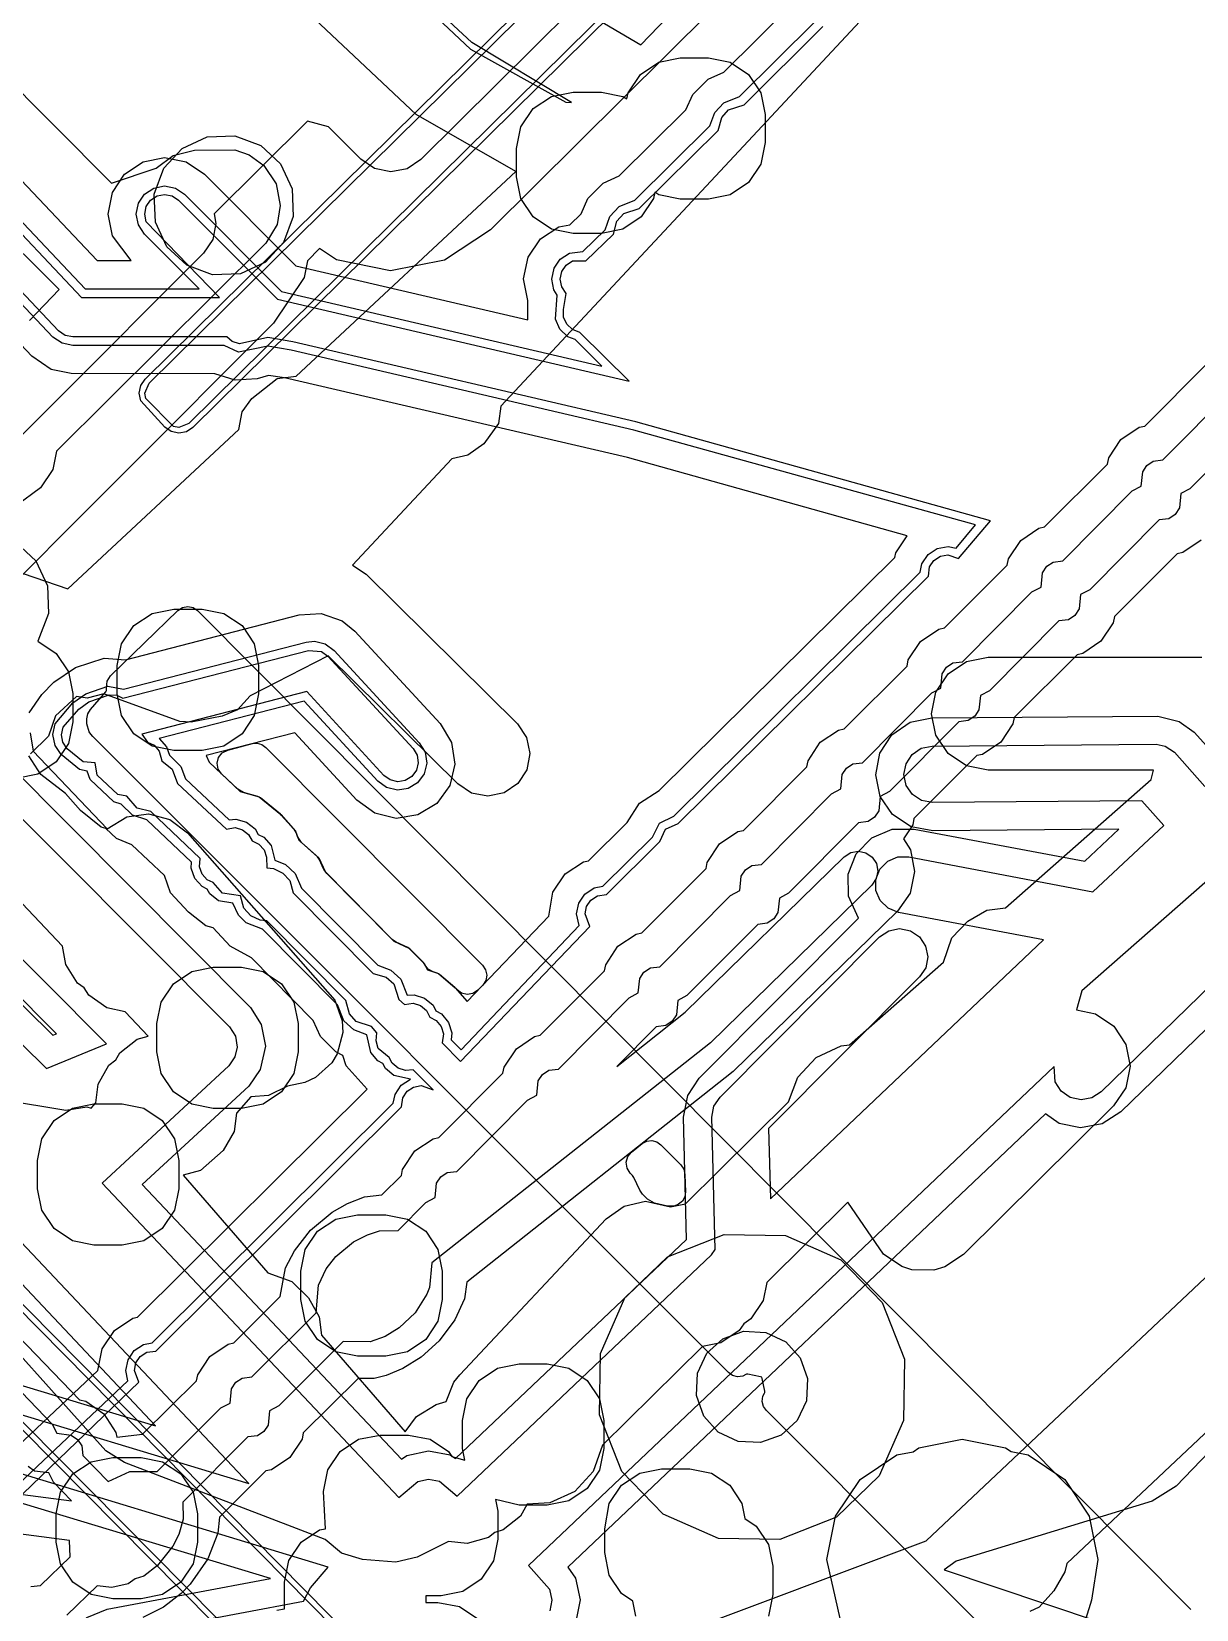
# Model space of a CAD drawing. Header units: metres. Extents: x -2677 to -840, y 169 to 1487.
# Drawn here: x -1861.6 to -1820.4, y 1072.9 to 1128.7 of the extents above; entities that cross this region are included whole.
import ezdxf

# ---------------------------------------------------------------- set-up
doc = ezdxf.new("R2010")
doc.units = ezdxf.units.M
for name, color, linetype in [('AI_GREENING_ALLOWED_ZONE', 4, 'Continuous'), ('AI_GREENING_EXCLUSIONS', 1, 'Continuous'), ('AI_GREENING_LAWN', 82, 'Continuous')]:
    doc.layers.add(name, color=color, linetype=linetype)

msp = doc.modelspace()

# ---------------------------------------------------------------- linework, layer by layer
at = {"layer": 'AI_GREENING_ALLOWED_ZONE'}
for points in [[(-1854.904, 1102.45), (-1855.024, 1102.624), (-1855.061, 1102.833), (-1855.008, 1103.038), (-1854.875, 1103.203), (-1854.686, 1103.298), (-1853.811, 1103.523), (-1853.639, 1103.537), (-1853.473, 1103.491), (-1853.332, 1103.392), (-1845.661, 1095.679), (-1845.554, 1095.519), (-1845.516, 1095.331), (-1845.551, 1095.142), (-1845.655, 1094.98), (-1845.832, 1094.796), (-1846.002, 1094.68), (-1846.204, 1094.642), (-1846.404, 1094.689), (-1846.568, 1094.812), (-1846.621, 1094.872), (-1846.646, 1094.897), (-1847.19, 1095.359), (-1847.274, 1095.406), (-1847.413, 1095.45), (-1847.584, 1095.546), (-1847.706, 1095.701), (-1847.712, 1095.713), (-1847.758, 1095.776), (-1848.238, 1096.257), (-1848.311, 1096.307), (-1848.72, 1096.494), (-1848.868, 1096.597), (-1851.178, 1098.933), (-1851.277, 1099.075), (-1851.443, 1099.436), (-1851.503, 1099.517), (-1852.074, 1100.027), (-1852.212, 1100.233), (-1852.265, 1100.384), (-1852.315, 1100.468), (-1852.791, 1100.997), (-1852.819, 1101.023), (-1853.529, 1101.604), (-1853.619, 1101.65), (-1854.123, 1101.792), (-1854.331, 1101.91), (-1854.904, 1102.45)], [(-1840.304, 1088.173), (-1840.355, 1088.246), (-1840.436, 1088.327), (-1840.55, 1088.503), (-1840.582, 1088.71), (-1840.526, 1088.912), (-1840.393, 1089.073), (-1840.014, 1089.373), (-1839.854, 1089.457), (-1839.674, 1089.479), (-1839.498, 1089.436), (-1839.349, 1089.333), (-1838.643, 1088.623), (-1838.538, 1088.467), (-1838.498, 1088.283), (-1838.482, 1087.664), (-1838.508, 1087.492), (-1838.591, 1087.339), (-1838.722, 1087.224), (-1838.884, 1087.161), (-1838.906, 1087.156), (-1839.113, 1087.159), (-1839.579, 1087.263), (-1839.827, 1087.401), (-1840.001, 1087.578), (-1840.099, 1087.722), (-1840.304, 1088.173)]]:
    msp.add_lwpolyline(points, close=True, dxfattribs=at)
at = {"layer": 'AI_GREENING_EXCLUSIONS'}
for points in [[(-1775.924, 1193.786), (-1809.64, 1160.364), (-1855.92, 1114.712), (-1856.148, 1114.562), (-1856.416, 1114.51), (-1856.684, 1114.565), (-1856.91, 1114.718), (-1857.762, 1115.658), (-1857.814, 1115.926), (-1857.759, 1116.194), (-1857.605, 1116.42), (-1811.328, 1162.07), (-1777.067, 1196.03)], [(-1776.001, 1193.991), (-1809.781, 1160.506), (-1856.06, 1114.854), (-1856.415, 1114.71), (-1856.606, 1114.749), (-1857.577, 1115.734), (-1857.614, 1115.925), (-1857.465, 1116.278), (-1811.187, 1161.928), (-1776.926, 1195.888)], [(-1877.361, 1057.528), (-1829.964, 1075.315), (-1814.938, 1089.47), (-1814.379, 1090.111), (-1814.136, 1090.226), (-1813.064, 1091.236), (-1812.017, 1092.312), (-1811.908, 1092.531), (-1811.292, 1093.057), (-1797.693, 1107.037), (-1789.216, 1134.775), (-1789.302, 1135.074), (-1789.312, 1135.851), (-1789.154, 1136.615), (-1788.948, 1136.916), (-1788.531, 1138.401), (-1788.224, 1138.958), (-1787.193, 1140.102), (-1787.048, 1140.435), (-1786.488, 1140.977), (-1785.822, 1141.386), (-1785.269, 1141.539), (-1770.808, 1157.005)], [(-1877.361, 1057.528), (-1829.964, 1075.315), (-1814.938, 1089.47), (-1814.379, 1090.111), (-1814.136, 1090.226), (-1813.064, 1091.236), (-1812.017, 1092.312), (-1811.908, 1092.531), (-1811.292, 1093.057), (-1797.693, 1107.037), (-1789.216, 1134.775), (-1789.302, 1135.074), (-1789.312, 1135.851), (-1789.154, 1136.615), (-1788.948, 1136.916), (-1788.531, 1138.401), (-1788.224, 1138.958), (-1787.193, 1140.102), (-1787.048, 1140.435), (-1786.488, 1140.977), (-1785.822, 1141.386), (-1785.269, 1141.539), (-1770.808, 1157.005)], [(-1826.031, 1135.807), (-1845.018, 1115.468), (-1845.104, 1114.857), (-1845.623, 1114.132), (-1846.186, 1113.736), (-1846.757, 1113.602), (-1850.267, 1109.836), (-1849.786, 1109.519), (-1844.431, 1104.23), (-1844.103, 1103.745), (-1843.985, 1103.172), (-1844.095, 1102.597), (-1844.417, 1102.109), (-1844.902, 1101.781), (-1845.475, 1101.663), (-1846.05, 1101.773), (-1846.539, 1102.096), (-1851.125, 1106.625), (-1853.894, 1105.218), (-1854.34, 1104.724), (-1854.88, 1104.499), (-1855.976, 1104.289), (-1856.381, 1104.313), (-1859.067, 1105.288), (-1859.664, 1105.132), (-1860.039, 1105.191), (-1860.775, 1104.507), (-1861.034, 1103.794), (-1861.663, 1103.165)], [(-1838.49, 1133.481), (-1847.85, 1124.192), (-1848.338, 1123.869), (-1848.913, 1123.757), (-1849.486, 1123.873), (-1849.972, 1124.2), (-1851.118, 1125.355), (-1851.863, 1125.545), (-1855.166, 1122.267), (-1855.101, 1121.935), (-1855.216, 1121.363), (-1855.54, 1120.878), (-1871.517, 1104.887)], [(-1851.154, 1132.865), (-1846.093, 1128.101), (-1842.717, 1126.22), (-1842.511, 1126.214), (-1846.043, 1128.339), (-1851.556, 1133.452)], [(-1836.025, 1130.996), (-1845.385, 1121.708), (-1847.012, 1120.63), (-1848.926, 1120.257), (-1850.838, 1120.645), (-1851.43, 1121.044), (-1851.865, 1120.612), (-1851.983, 1120.021), (-1853.064, 1118.404), (-1869.041, 1102.413)], [(-1861.92, 1109.544), (-1860.349, 1109.003), (-1854.294, 1114.642), (-1854.169, 1115.265), (-1853.826, 1115.739), (-1852.931, 1116.44), (-1852.265, 1116.532), (-1844.49, 1123.774), (-1848.014, 1125.789), (-1853.21, 1130.68)], [(-1844.121, 1130.648), (-1840.059, 1128.25), (-1838.491, 1129.896)], [(-1862.202, 1123.675), (-1859.305, 1120.615), (-1858.104, 1120.615), (-1858.768, 1121.496), (-1858.92, 1122.261), (-1858.767, 1123.027), (-1858.333, 1123.675), (-1857.683, 1124.108), (-1856.918, 1124.26), (-1856.153, 1124.107), (-1855.504, 1123.672), (-1852.271, 1120.434), (-1844.066, 1118.524), (-1844.065, 1119.2), (-1844.214, 1119.973), (-1844.054, 1120.737), (-1843.615, 1121.381), (-1842.962, 1121.809), (-1842.576, 1121.882), (-1842.179, 1122.275), (-1841.932, 1122.817), (-1841.391, 1123.358), (-1840.827, 1123.614), (-1838.47, 1125.948), (-1838.222, 1126.49), (-1837.682, 1127.031), (-1837.118, 1127.287), (-1834.76, 1129.621)], [(-1862.928, 1122.988), (-1859.736, 1119.615), (-1855.693, 1119.615), (-1857.627, 1121.553), (-1857.844, 1121.878), (-1857.92, 1122.261), (-1857.843, 1122.643), (-1857.626, 1122.967), (-1857.301, 1123.184), (-1856.919, 1123.26), (-1856.536, 1123.183), (-1856.212, 1122.966), (-1852.777, 1119.524), (-1841.439, 1116.886), (-1842.384, 1117.82), (-1842.644, 1117.92), (-1842.927, 1118.189), (-1843.085, 1118.546), (-1843.017, 1119.39), (-1843.141, 1119.58), (-1843.214, 1119.963), (-1843.134, 1120.345), (-1842.914, 1120.668), (-1842.588, 1120.881), (-1842.111, 1120.935), (-1841.327, 1121.71), (-1841.156, 1122.179), (-1840.832, 1122.528), (-1840.273, 1122.753), (-1837.618, 1125.383), (-1837.447, 1125.852), (-1837.123, 1126.201), (-1836.564, 1126.426), (-1833.908, 1129.056)], [(-1863.146, 1122.782), (-1859.865, 1119.315), (-1854.97, 1119.315), (-1857.567, 1121.992), (-1857.62, 1122.26), (-1857.566, 1122.528), (-1857.414, 1122.755), (-1857.187, 1122.907), (-1856.919, 1122.96), (-1856.651, 1122.906), (-1856.424, 1122.754), (-1852.928, 1119.252), (-1840.474, 1116.354), (-1842.216, 1118.076), (-1842.484, 1118.174), (-1842.682, 1118.362), (-1842.793, 1118.612), (-1842.8, 1118.885), (-1842.702, 1119.452), (-1842.863, 1119.692), (-1842.914, 1119.961), (-1842.858, 1120.228), (-1842.704, 1120.454), (-1842.476, 1120.603), (-1842.01, 1120.613), (-1841.033, 1121.551), (-1840.907, 1122.011), (-1840.665, 1122.28), (-1840.116, 1122.459), (-1837.324, 1125.224), (-1837.198, 1125.684), (-1836.955, 1125.953), (-1836.407, 1126.132), (-1833.614, 1128.897)], [(-1862.873, 1127.437), (-1858.796, 1123.359), (-1857.216, 1123.884), (-1856.612, 1124.332), (-1855.855, 1124.522), (-1854.438, 1124.534), (-1853.927, 1124.359), (-1853.404, 1123.981), (-1852.973, 1123.331), (-1852.823, 1122.565), (-1852.939, 1121.899), (-1853.34, 1121.229), (-1860.742, 1113.869), (-1860.872, 1113.227), (-1861.307, 1112.58), (-1862.167, 1111.939)], [(-1861.695, 1118.491), (-1860.656, 1119.594), (-1865.702, 1124.609)], [(-1862.246, 1076.688), (-1857.836, 1080.925), (-1857.987, 1081.342), (-1857.933, 1081.61), (-1857.78, 1081.836), (-1857.553, 1081.987), (-1857.231, 1082.029), (-1848.527, 1090.674), (-1848.483, 1090.995), (-1848.33, 1091.221), (-1848.103, 1091.372), (-1847.834, 1091.424), (-1847.417, 1091.27), (-1848.115, 1091.98), (-1848.396, 1091.954), (-1848.656, 1092.038), (-1848.864, 1092.215), (-1848.971, 1092.423), (-1849.353, 1092.741), (-1849.434, 1093.002), (-1849.401, 1093.289), (-1849.597, 1093.517), (-1850.133, 1093.696), (-1850.375, 1093.965), (-1850.501, 1094.437), (-1853.296, 1097.252), (-1853.535, 1097.272), (-1853.867, 1097.431), (-1854.11, 1097.7), (-1854.235, 1098.137), (-1854.87, 1098.232), (-1855.199, 1098.605), (-1855.41, 1098.705), (-1855.592, 1098.908), (-1855.684, 1099.166), (-1855.662, 1099.454), (-1857.4, 1101.121), (-1857.892, 1101.246), (-1858.252, 1101.661), (-1858.577, 1101.727), (-1859.3, 1102.404), (-1859.381, 1102.844), (-1859.802, 1102.883), (-1860.371, 1103.344), (-1860.52, 1103.572), (-1860.57, 1103.841), (-1860.514, 1104.108), (-1859.958, 1104.746), (-1859.595, 1105.007), (-1858.884, 1105.256), (-1858.612, 1105.238), (-1858.393, 1105.13), (-1851.828, 1106.823), (-1851.359, 1106.781), (-1851.139, 1106.62), (-1848.125, 1103.351), (-1847.982, 1103.118), (-1847.94, 1102.848), (-1848.004, 1102.583), (-1848.165, 1102.362), (-1848.398, 1102.22), (-1848.668, 1102.177), (-1848.933, 1102.241), (-1849.154, 1102.402), (-1851.884, 1105.363), (-1857.719, 1103.858), (-1857.523, 1103.577), (-1857.289, 1103.465), (-1857.107, 1103.262), (-1857.021, 1102.912), (-1856.646, 1102.625), (-1856.467, 1102.108), (-1854.729, 1100.498), (-1854.421, 1100.551), (-1854.158, 1100.478), (-1853.944, 1100.309), (-1853.816, 1100.082), (-1853.582, 1099.97), (-1853.399, 1099.767), (-1853.308, 1099.509), (-1853.302, 1099.124), (-1853.063, 1099.105), (-1852.731, 1098.945), (-1852.489, 1098.677), (-1852.363, 1098.239), (-1849.533, 1095.389), (-1849.076, 1095.264), (-1848.807, 1095.021), (-1848.628, 1094.47), (-1848.43, 1094.297), (-1848.12, 1094.339), (-1847.86, 1094.255), (-1847.652, 1094.078), (-1847.533, 1093.846), (-1847.303, 1093.726), (-1847.128, 1093.516), (-1847.047, 1093.255), (-1847.095, 1092.939), (-1846.445, 1092.278), (-1841.866, 1097.049), (-1842.036, 1097.496), (-1841.981, 1097.763), (-1841.828, 1097.989), (-1841.6, 1098.14), (-1841.279, 1098.181), (-1839.384, 1100.056), (-1839.186, 1100.499), (-1838.739, 1100.693), (-1829.882, 1109.455), (-1829.838, 1109.776), (-1829.685, 1110.002), (-1829.457, 1110.153), (-1829.189, 1110.205), (-1828.815, 1110.078), (-1827.686, 1111.405), (-1840.237, 1114.912), (-1852.375, 1117.737), (-1853.267, 1117.893), (-1854.267, 1117.67), (-1854.526, 1117.756), (-1854.712, 1117.915), (-1860.166, 1117.915), (-1860.434, 1117.969), (-1860.675, 1118.134), (-1864.163, 1121.819)], [(-1862.296, 1077.125), (-1858.216, 1080.978), (-1858.287, 1081.343), (-1858.209, 1081.725), (-1857.992, 1082.049), (-1857.666, 1082.265), (-1857.359, 1082.325), (-1848.822, 1090.803), (-1848.759, 1091.11), (-1848.542, 1091.434), (-1848.212, 1091.651), (-1848.802, 1091.776), (-1849.1, 1092.028), (-1849.19, 1092.206), (-1849.366, 1092.298), (-1849.616, 1092.598), (-1849.756, 1093.223), (-1850.221, 1093.394), (-1850.571, 1093.717), (-1850.795, 1094.281), (-1853.448, 1096.958), (-1854.035, 1097.182), (-1854.305, 1097.452), (-1854.502, 1097.874), (-1855.006, 1097.964), (-1855.312, 1098.206), (-1855.41, 1098.379), (-1855.589, 1098.465), (-1855.85, 1098.755), (-1855.98, 1099.123), (-1855.969, 1099.331), (-1857.552, 1100.827), (-1858.059, 1100.997), (-1858.453, 1101.386), (-1858.713, 1101.46), (-1859.558, 1102.25), (-1859.663, 1102.547), (-1859.927, 1102.61), (-1860.585, 1103.134), (-1860.798, 1103.461), (-1860.87, 1103.844), (-1860.789, 1104.226), (-1860.162, 1104.966), (-1859.706, 1105.285), (-1858.923, 1105.553), (-1858.368, 1105.446), (-1851.903, 1107.114), (-1851.613, 1107.145), (-1851.234, 1107.053), (-1850.918, 1106.823), (-1847.904, 1103.555), (-1847.701, 1103.222), (-1847.64, 1102.836), (-1847.732, 1102.457), (-1847.961, 1102.142), (-1848.294, 1101.938), (-1848.68, 1101.878), (-1849.059, 1101.969), (-1849.374, 1102.199), (-1851.983, 1105.028), (-1857.11, 1103.705), (-1856.849, 1103.415), (-1856.742, 1103.113), (-1856.344, 1102.713), (-1856.177, 1102.273), (-1854.635, 1100.822), (-1854.398, 1100.851), (-1854.022, 1100.745), (-1853.716, 1100.504), (-1853.605, 1100.307), (-1853.402, 1100.21), (-1853.141, 1099.92), (-1853.019, 1099.402), (-1852.643, 1099.248), (-1852.293, 1098.924), (-1852.073, 1098.405), (-1849.374, 1095.683), (-1848.908, 1095.513), (-1848.559, 1095.189), (-1848.334, 1094.625), (-1848.085, 1094.637), (-1847.714, 1094.517), (-1847.417, 1094.264), (-1847.314, 1094.063), (-1847.115, 1093.959), (-1846.865, 1093.659), (-1846.749, 1093.287), (-1846.771, 1093.038), (-1846.424, 1092.685), (-1842.244, 1097.088), (-1842.336, 1097.497), (-1842.257, 1097.879), (-1842.039, 1098.203), (-1841.713, 1098.418), (-1841.406, 1098.477), (-1839.653, 1100.212), (-1839.398, 1100.711), (-1838.893, 1100.963), (-1830.177, 1109.586), (-1830.114, 1109.892), (-1829.896, 1110.216), (-1829.57, 1110.431), (-1829.187, 1110.505), (-1828.898, 1110.446), (-1828.211, 1111.264), (-1840.305, 1114.62), (-1852.443, 1117.444), (-1853.26, 1117.584), (-1854.304, 1117.373), (-1854.814, 1117.615), (-1860.166, 1117.615), (-1860.549, 1117.691), (-1860.873, 1117.908), (-1864.381, 1121.613)], [(-1861.709, 1104.619), (-1861.268, 1105.263), (-1860.842, 1105.699), (-1860.078, 1106.213), (-1859.054, 1106.545), (-1858.303, 1106.495), (-1852.153, 1108.082), (-1851.374, 1108.126), (-1850.637, 1107.868), (-1850.183, 1107.501), (-1847.169, 1104.233), (-1846.762, 1103.567), (-1846.641, 1102.796), (-1846.824, 1102.037), (-1847.283, 1101.406), (-1847.949, 1101), (-1848.72, 1100.878), (-1849.479, 1101.061), (-1850.11, 1101.521), (-1852.312, 1103.91), (-1855.443, 1103.102), (-1855.344, 1102.864), (-1854.242, 1101.825), (-1853.569, 1101.637), (-1852.804, 1101.011), (-1852.282, 1100.431), (-1852.169, 1100.112), (-1851.464, 1099.483), (-1851.24, 1098.995), (-1848.804, 1096.532), (-1848.27, 1096.288), (-1847.73, 1095.748), (-1847.611, 1095.514), (-1847.227, 1095.391), (-1846.633, 1094.885), (-1846.209, 1094.404), (-1843.318, 1097.413), (-1843.179, 1098.267), (-1842.742, 1098.914), (-1842.091, 1099.344), (-1841.918, 1099.377), (-1840.549, 1100.731), (-1840.103, 1101.42), (-1839.407, 1101.861), (-1831.071, 1110.108), (-1831.036, 1110.28), (-1830.635, 1110.873), (-1840.532, 1113.646), (-1852.67, 1116.471), (-1853.238, 1116.552), (-1853.647, 1116.438), (-1854.425, 1116.38), (-1855.139, 1116.615), (-1860.221, 1116.616), (-1860.932, 1116.768), (-1861.619, 1117.24), (-1865.107, 1120.925)], [(-1780.863, 1101.819), (-1781.524, 1102.234), (-1784.099, 1104.667), (-1784.551, 1105.303), (-1784.725, 1106.064), (-1784.519, 1106.952), (-1796.124, 1118.52), (-1817.143, 1098.579), (-1816.958, 1098.145), (-1816.817, 1097.377), (-1816.981, 1096.614), (-1817.387, 1096.009), (-1823.071, 1090.489), (-1823.726, 1090.065), (-1824.494, 1089.924), (-1825.257, 1090.087), (-1825.741, 1090.421), (-1842.642, 1074.387), (-1842.374, 1073.993), (-1842.214, 1073.229), (-1842.36, 1072.463)], [(-1862.405, 1082.875), (-1859.926, 1080.298), (-1859.706, 1080.251), (-1859.064, 1079.807), (-1858.641, 1079.151), (-1858.611, 1078.988), (-1857.698, 1079.084), (-1855.792, 1080.973), (-1855.748, 1081.194), (-1855.314, 1081.843), (-1854.665, 1082.276), (-1854.466, 1082.316), (-1852.827, 1083.955), (-1852.634, 1084.98), (-1852.325, 1085.582), (-1851.752, 1086.312), (-1850.993, 1086.945), (-1850.445, 1087.256), (-1849.847, 1087.483), (-1849.225, 1087.563), (-1848.538, 1088.237), (-1848.495, 1088.458), (-1848.063, 1089.109), (-1847.416, 1089.544), (-1847.217, 1089.585), (-1844.943, 1091.858), (-1844.9, 1092.08), (-1844.468, 1092.73), (-1843.821, 1093.166), (-1843.622, 1093.206), (-1841.348, 1095.48), (-1841.305, 1095.701), (-1840.873, 1096.352), (-1840.226, 1096.787), (-1840.027, 1096.828), (-1837.753, 1099.101), (-1837.71, 1099.323), (-1837.278, 1099.973), (-1836.631, 1100.409), (-1836.432, 1100.449), (-1834.182, 1102.698), (-1834.139, 1102.92), (-1833.708, 1103.57), (-1833.06, 1104.006), (-1832.862, 1104.046), (-1830.636, 1106.271), (-1830.593, 1106.492), (-1830.162, 1107.142), (-1829.514, 1107.578), (-1829.315, 1107.619), (-1827.09, 1109.843), (-1827.046, 1110.064), (-1826.615, 1110.715), (-1825.968, 1111.151), (-1825.769, 1111.191), (-1823.543, 1113.416), (-1823.5, 1113.637), (-1823.069, 1114.287), (-1822.422, 1114.723), (-1822.223, 1114.763), (-1819.997, 1116.988)], [(-1863.617, 1082.257), (-1860.894, 1079.447), (-1860.728, 1079.119), (-1860.222, 1079.058), (-1859.998, 1078.902), (-1859.85, 1078.673), (-1859.816, 1078.334), (-1858.921, 1077.41), (-1858.146, 1077.767), (-1857.179, 1077.766), (-1854.925, 1080.019), (-1854.6, 1080.19), (-1854.547, 1080.696), (-1854.395, 1080.924), (-1854.168, 1081.075), (-1853.829, 1081.114), (-1851.555, 1083.388), (-1851.475, 1084.363), (-1851.196, 1084.937), (-1850.854, 1085.372), (-1850.231, 1085.892), (-1849.738, 1086.148), (-1849.306, 1086.28), (-1848.648, 1086.298), (-1847.668, 1087.286), (-1847.343, 1087.458), (-1847.292, 1087.965), (-1847.141, 1088.193), (-1846.914, 1088.345), (-1846.576, 1088.386), (-1844.073, 1090.907), (-1843.748, 1091.08), (-1843.697, 1091.587), (-1843.546, 1091.814), (-1843.319, 1091.967), (-1842.981, 1092.007), (-1840.478, 1094.529), (-1840.153, 1094.701), (-1840.102, 1095.208), (-1839.951, 1095.436), (-1839.724, 1095.588), (-1839.386, 1095.629), (-1836.883, 1098.15), (-1836.558, 1098.323), (-1836.507, 1098.83), (-1836.356, 1099.057), (-1836.129, 1099.21), (-1835.791, 1099.25), (-1833.312, 1101.747), (-1832.987, 1101.92), (-1832.936, 1102.426), (-1832.785, 1102.654), (-1832.559, 1102.807), (-1832.22, 1102.847), (-1829.766, 1105.319), (-1829.441, 1105.492), (-1829.39, 1105.999), (-1829.239, 1106.226), (-1829.012, 1106.379), (-1828.674, 1106.42), (-1826.22, 1108.892), (-1825.895, 1109.064), (-1825.844, 1109.571), (-1825.693, 1109.799), (-1825.466, 1109.951), (-1825.128, 1109.992), (-1822.673, 1112.464), (-1822.349, 1112.637), (-1822.297, 1113.144), (-1822.146, 1113.371), (-1821.92, 1113.524), (-1821.581, 1113.564), (-1819.127, 1116.037)], [(-1818.169, 1115.015), (-1820.623, 1112.542), (-1820.948, 1112.37), (-1820.999, 1111.863), (-1821.15, 1111.635), (-1821.377, 1111.483), (-1821.715, 1111.442), (-1824.169, 1108.97), (-1824.494, 1108.798), (-1824.545, 1108.291), (-1824.696, 1108.063), (-1824.923, 1107.91), (-1825.261, 1107.87), (-1827.716, 1105.398), (-1828.04, 1105.225), (-1828.092, 1104.718), (-1828.243, 1104.491), (-1828.469, 1104.338), (-1828.808, 1104.298), (-1831.262, 1101.825), (-1831.586, 1101.653), (-1831.638, 1101.146), (-1831.789, 1100.918), (-1832.015, 1100.766), (-1832.354, 1100.725), (-1834.832, 1098.228), (-1835.157, 1098.056), (-1835.209, 1097.549), (-1835.359, 1097.321), (-1835.586, 1097.169), (-1835.924, 1097.128), (-1838.427, 1094.607), (-1838.752, 1094.434), (-1838.804, 1093.927), (-1838.954, 1093.7), (-1839.181, 1093.547), (-1839.519, 1093.507), (-1840.912, 1092.104), (-1838.491, 1094.017), (-1832.858, 1099.522), (-1832.629, 1099.672), (-1832.361, 1099.722), (-1832.094, 1099.665), (-1831.868, 1099.511), (-1831.719, 1099.282), (-1831.669, 1099.014), (-1831.725, 1098.747), (-1831.88, 1098.521), (-1837.595, 1092.941), (-1847.454, 1085.15), (-1847.541, 1084.28), (-1847.631, 1084.039), (-1848.054, 1083.379), (-1848.62, 1082.855), (-1849.116, 1082.549), (-1849.644, 1082.358), (-1850.597, 1082.366), (-1852.875, 1080.089), (-1853.2, 1079.918), (-1853.253, 1079.411), (-1853.405, 1079.184), (-1853.632, 1079.032), (-1853.971, 1078.993), (-1856.279, 1076.685), (-1856.258, 1076.086), (-1856.412, 1075.542), (-1856.624, 1075.127), (-1857.175, 1074.442), (-1857.656, 1074.067), (-1857.959, 1073.97), (-1858.209, 1073.787), (-1858.781, 1073.667), (-1859.301, 1073.724), (-1860.378, 1072.688)], [(-1862.17, 1110.642), (-1861.471, 1109.995), (-1861.062, 1109.113), (-1861.023, 1108.127), (-1861.408, 1107.145), (-1860.751, 1106.71), (-1860.317, 1106.061), (-1860.165, 1105.296), (-1860.165, 1104.296), (-1860.317, 1103.531), (-1860.751, 1102.882), (-1861.4, 1102.448), (-1862.165, 1102.296)], [(-1820.227, 1110.72), (-1820.875, 1110.284), (-1821.074, 1110.243), (-1823.299, 1108.019), (-1823.343, 1107.798), (-1823.774, 1107.147), (-1824.421, 1106.711), (-1824.62, 1106.671), (-1826.846, 1104.446), (-1826.889, 1104.225), (-1827.32, 1103.575), (-1827.967, 1103.139), (-1828.166, 1103.099), (-1830.392, 1100.874), (-1830.435, 1100.653), (-1830.766, 1100.154), (-1830.513, 1099.766), (-1830.369, 1098.999), (-1830.53, 1098.235), (-1830.971, 1097.592), (-1836.789, 1091.921), (-1846.218, 1084.47), (-1846.305, 1083.877), (-1846.641, 1083.134), (-1847.199, 1082.386), (-1847.834, 1081.819), (-1848.484, 1081.412), (-1849.073, 1081.17), (-1849.505, 1081.063), (-1850.064, 1081.061), (-1852.008, 1079.134), (-1852.052, 1078.913), (-1852.486, 1078.265), (-1853.135, 1077.831), (-1853.334, 1077.792), (-1854.977, 1076.149), (-1855.035, 1075.587), (-1855.387, 1074.673), (-1856.009, 1073.786), (-1856.329, 1073.454), (-1856.959, 1072.97), (-1857.686, 1072.596)], [(-1868.879, 1109.251), (-1853.882, 1094.184), (-1853.501, 1093.588), (-1853.35, 1092.822), (-1853.534, 1091.989), (-1853.939, 1091.409), (-1857.709, 1087.922), (-1848.533, 1078.21), (-1848.345, 1078.338), (-1847.581, 1078.498), (-1846.814, 1078.353), (-1846.618, 1078.224), (-1838.44, 1085.983), (-1838.549, 1090.309), (-1838.398, 1091.075), (-1837.999, 1091.69), (-1832.354, 1097.353), (-1832.716, 1098.126), (-1832.724, 1098.906), (-1832.433, 1099.63), (-1831.887, 1100.188), (-1831.169, 1100.494), (-1830.389, 1100.502), (-1824.34, 1099.36), (-1823.146, 1100.493), (-1829.729, 1100.438), (-1830.496, 1100.583), (-1831.148, 1101.011), (-1831.587, 1101.657), (-1831.746, 1102.421), (-1831.6, 1103.187), (-1831.172, 1103.84), (-1830.527, 1104.279), (-1829.763, 1104.437), (-1821.755, 1104.5), (-1821, 1104.302), (-1820.473, 1103.93), (-1820.035, 1103.444)], [(-1869.743, 1108.676), (-1854.616, 1093.505), (-1854.412, 1093.173), (-1854.351, 1092.787), (-1854.427, 1092.442), (-1854.645, 1092.118), (-1859.13, 1087.97), (-1848.626, 1076.853), (-1847.954, 1077.418), (-1847.572, 1077.498), (-1847.188, 1077.425), (-1846.564, 1076.897), (-1837.561, 1085.438), (-1837.43, 1085.628), (-1837.549, 1090.311), (-1837.474, 1090.694), (-1837.258, 1091.018), (-1831.61, 1096.683), (-1831.286, 1096.901), (-1830.904, 1096.977), (-1830.521, 1096.902), (-1830.196, 1096.685), (-1829.979, 1096.361), (-1829.902, 1095.979), (-1829.978, 1095.596), (-1830.194, 1095.271), (-1835.539, 1089.91), (-1835.475, 1087.417), (-1825.81, 1096.587), (-1830.944, 1097.553), (-1831.306, 1097.699), (-1831.584, 1097.972), (-1831.737, 1098.331), (-1831.741, 1098.721), (-1831.596, 1099.083), (-1831.323, 1099.362), (-1830.964, 1099.515), (-1830.574, 1099.519), (-1824.06, 1098.279), (-1821.549, 1100.629), (-1822.321, 1101.5), (-1829.737, 1101.438), (-1830.121, 1101.51), (-1830.447, 1101.725), (-1830.666, 1102.047), (-1830.746, 1102.429), (-1830.673, 1102.812), (-1830.459, 1103.139), (-1830.136, 1103.358), (-1829.754, 1103.438), (-1821.815, 1103.502), (-1821.5, 1103.431), (-1821.174, 1103.217), (-1820.098, 1102.006)], [(-1866.306, 1097.152), (-1861.103, 1092.033), (-1858.981, 1092.902), (-1872.159, 1106.139)], [(-1861.678, 1103.902), (-1861.566, 1103.255), (-1858.955, 1100.506), (-1858.258, 1100.933), (-1857.485, 1101.04), (-1856.73, 1100.843), (-1856.107, 1100.372), (-1850.891, 1094.448), (-1850.629, 1093.713), (-1850.612, 1093.305), (-1850.809, 1092.549), (-1851.003, 1092.229), (-1851.582, 1091.705), (-1851.953, 1091.533), (-1852.566, 1091.407), (-1853.238, 1091.071), (-1853.863, 1091.026), (-1854.368, 1090.448), (-1854.452, 1089.799), (-1854.84, 1089.122), (-1855.652, 1088.422), (-1856.26, 1088.257), (-1853.268, 1084.797), (-1852.411, 1084.491), (-1851.827, 1083.919), (-1851.442, 1083.242), (-1851.36, 1082.59), (-1848.404, 1079.172), (-1848.003, 1079.711), (-1847.308, 1080.144), (-1846.954, 1080.244), (-1846.677, 1080.925), (-1846.464, 1081.194), (-1841.285, 1086.704), (-1840.65, 1087.157), (-1839.89, 1087.333), (-1839.01, 1087.135), (-1838.475, 1087.24), (-1834.832, 1090.849), (-1834.499, 1091.722), (-1833.852, 1092.421), (-1832.97, 1092.83), (-1832.67, 1092.87), (-1829.348, 1095.791), (-1829.048, 1096.65), (-1828.481, 1097.24), (-1827.808, 1097.63), (-1827.157, 1097.717), (-1821.999, 1102.253), (-1821.918, 1102.584), (-1827.772, 1102.584), (-1828.537, 1102.736), (-1829.186, 1103.17), (-1829.619, 1103.818), (-1829.772, 1104.584), (-1829.619, 1105.349), (-1829.186, 1105.998), (-1828.537, 1106.431), (-1827.772, 1106.584), (-1820.203, 1106.584)], [(-1865.605, 1097.865), (-1860.871, 1093.208), (-1860.747, 1093.258), (-1872.868, 1105.434)], [(-1862.983, 1077.852), (-1859.286, 1081.343), (-1859.132, 1082.111), (-1858.696, 1082.759), (-1858.046, 1083.19), (-1857.873, 1083.224), (-1849.748, 1091.293), (-1850.495, 1092.12), (-1850.611, 1092.494), (-1850.859, 1092.618), (-1851.4, 1093.158), (-1851.66, 1093.732), (-1853.841, 1095.95), (-1854.594, 1096.353), (-1855.199, 1097), (-1855.459, 1097.073), (-1856.072, 1097.555), (-1856.71, 1098.244), (-1856.928, 1098.86), (-1858.073, 1099.94), (-1858.618, 1100.168), (-1858.996, 1100.52), (-1859.166, 1100.568), (-1859.895, 1101.159), (-1860.424, 1101.759), (-1861.3, 1102.435), (-1861.726, 1103.089)], [(-1862.624, 1090.923), (-1860.42, 1090.554), (-1859.677, 1090.668), (-1859.519, 1090.629), (-1859.357, 1090.815), (-1859.274, 1091.468), (-1858.887, 1092.146), (-1858.645, 1092.333), (-1858.503, 1092.582), (-1857.887, 1093.061), (-1857.501, 1093.167), (-1858.32, 1094.03), (-1858.963, 1094.173), (-1859.602, 1094.622), (-1859.766, 1094.881), (-1860, 1095.045), (-1860.42, 1095.703), (-1860.536, 1096.363), (-1864.406, 1100.437)], [(-1819.517, 1099.108), (-1824.45, 1094.771), (-1824.641, 1094.105), (-1823.966, 1093.967), (-1823.32, 1093.531), (-1822.889, 1092.88), (-1822.741, 1092.114), (-1822.896, 1091.349), (-1823.333, 1090.702), (-1828.645, 1085.441), (-1829.296, 1085.011), (-1829.684, 1084.896), (-1830.464, 1084.905), (-1830.827, 1085.018), (-1831.473, 1085.455), (-1832.728, 1087.303), (-1835.598, 1084.459), (-1835.728, 1083.814), (-1836.163, 1083.166), (-1836.418, 1082.997), (-1836.577, 1082.758), (-1837.226, 1082.325), (-1837.884, 1082.195), (-1841.413, 1078.698), (-1841.754, 1077.763), (-1842.401, 1077.064), (-1843.283, 1076.655), (-1844.087, 1076.616), (-1844.326, 1076.185), (-1844.937, 1075.699), (-1845.231, 1075.615), (-1845.455, 1075.436), (-1846.205, 1075.22), (-1846.871, 1075.294), (-1847.975, 1074.732), (-1848.736, 1074.56), (-1849.909, 1074.657), (-1850.657, 1074.882), (-1851.239, 1075.357), (-1858.341, 1078.082), (-1859.001, 1078.498), (-1864.163, 1084.256)], [(-1818.102, 1096.708), (-1823.768, 1091.206), (-1824.095, 1090.994), (-1824.479, 1090.924), (-1824.861, 1091.005), (-1825.182, 1091.227), (-1825.394, 1091.554), (-1825.431, 1092.095), (-1844.039, 1074.44), (-1843.294, 1073.602), (-1843.214, 1073.22), (-1843.287, 1072.837)], [(-1872.385, 1094.252), (-1836.018, 1057.42), (-1835.669, 1057.274), (-1835.263, 1056.612), (-1835.183, 1056.321), (-1835.233, 1056.023), (-1835.403, 1055.774), (-1836.551, 1054.699), (-1837.009, 1054.511), (-1837.477, 1054.672), (-1838.317, 1055.373), (-1874.361, 1091.772)], [(-1812.421, 1086.346), (-1824.986, 1074.509), (-1825.058, 1074.22), (-1825.441, 1073.545), (-1825.964, 1072.965), (-1826.294, 1072.809)], [(-1812.421, 1086.346), (-1824.986, 1074.509), (-1825.058, 1074.22), (-1825.441, 1073.545), (-1825.964, 1072.965), (-1826.294, 1072.809)], [(-1863.853, 1080.336), (-1853.934, 1077.345), (-1861.998, 1085.88)], [(-1863.338, 1081.225), (-1857.238, 1079.386), (-1861.989, 1084.415)], [(-1815.571, 1083.021), (-1821.106, 1077.246), (-1821.963, 1076.717), (-1828.895, 1074.591), (-1829.322, 1074.288), (-1809.236, 1067.551)], [(-1852.945, 1072.857), (-1852.676, 1072.91), (-1852.676, 1073.852), (-1852.524, 1074.617), (-1852.09, 1075.266), (-1851.441, 1075.7), (-1851.226, 1075.743), (-1851.289, 1077.059), (-1851.137, 1077.824), (-1850.703, 1078.473), (-1850.703, 1078.473), (-1850.054, 1078.907), (-1849.289, 1079.059), (-1848.289, 1079.059), (-1847.524, 1078.907), (-1846.875, 1078.473), (-1846.755, 1078.294), (-1846.292, 1078.169), (-1846.373, 1078.576), (-1846.373, 1079.576), (-1846.221, 1080.341), (-1845.787, 1080.99), (-1845.138, 1081.424), (-1844.373, 1081.576), (-1843.373, 1081.576), (-1842.608, 1081.424), (-1841.959, 1080.99), (-1841.525, 1080.341), (-1841.373, 1079.576), (-1841.373, 1078.576), (-1841.525, 1077.811), (-1841.959, 1077.162), (-1842.608, 1076.728), (-1843.373, 1076.576), (-1844.373, 1076.576), (-1845.209, 1076.775), (-1845.128, 1076.368), (-1845.128, 1075.368), (-1845.28, 1074.603), (-1845.714, 1073.954), (-1846.363, 1073.52), (-1847.128, 1073.368), (-1847.676, 1073.368), (-1847.676, 1073.137), (-1847.249, 1073.137), (-1846.484, 1072.985), (-1845.835, 1072.551)], [(-1833.011, 1072.562), (-1833.472, 1074.658), (-1833.168, 1076.189), (-1832.3, 1077.486), (-1831.003, 1078.354), (-1830.42, 1078.469), (-1830.215, 1078.607), (-1828.684, 1078.911), (-1827.153, 1078.607), (-1826.954, 1078.473), (-1826.954, 1078.473), (-1826.351, 1078.354), (-1825.054, 1077.486), (-1824.186, 1076.189), (-1823.882, 1074.658), (-1824.103, 1073.217), (-1824.315, 1072.562)], [(-1865.05, 1066.276), (-1859.125, 1071.763), (-1858.763, 1071.909), (-1851.997, 1073.182), (-1851.756, 1073.654), (-1851.131, 1074.379), (-1864.727, 1078.514)], [(-1865.754, 1077.453), (-1860.21, 1076.729), (-1860.856, 1077.396), (-1861.022, 1077.724), (-1861.528, 1077.785), (-1861.753, 1077.94)], [(-1840.239, 1072.653), (-1840.345, 1073.185), (-1840.744, 1073.452), (-1841.178, 1074.101), (-1841.34, 1074.897), (-1841.33, 1075.741), (-1841.178, 1076.631), (-1840.744, 1077.28), (-1840.095, 1077.714), (-1839.33, 1077.866), (-1838.33, 1077.866), (-1837.565, 1077.714), (-1836.916, 1077.28), (-1836.482, 1076.631), (-1836.376, 1076.099), (-1835.977, 1075.832), (-1835.977, 1075.832), (-1835.543, 1075.183), (-1835.391, 1074.418), (-1835.391, 1073.418), (-1835.543, 1072.653)], [(-1865.73, 1067.008), (-1859.672, 1072.601), (-1858.948, 1072.892), (-1853.166, 1073.98), (-1865.084, 1077.58)], [(-1861.652, 1073.698), (-1861.313, 1073.731), (-1860.258, 1074.747), (-1860.287, 1075.327), (-1866.164, 1076.095)]]:
    msp.add_lwpolyline(points, dxfattribs=at)
for points in [[(-1837.664, 1127.791), (-1836.899, 1127.639), (-1836.25, 1127.205), (-1835.816, 1126.556), (-1835.664, 1125.791), (-1835.664, 1124.791), (-1835.816, 1124.026), (-1836.25, 1123.377), (-1836.899, 1122.943), (-1837.664, 1122.791), (-1838.664, 1122.791), (-1839.429, 1122.943), (-1839.567, 1123.036), (-1839.611, 1122.816), (-1840.045, 1122.167), (-1840.694, 1121.733), (-1841.459, 1121.581), (-1842.459, 1121.581), (-1843.224, 1121.733), (-1843.873, 1122.167), (-1844.307, 1122.816), (-1844.459, 1123.581), (-1844.459, 1124.581), (-1844.307, 1125.346), (-1843.873, 1125.995), (-1843.224, 1126.429), (-1842.459, 1126.581), (-1841.459, 1126.581), (-1840.694, 1126.429), (-1840.556, 1126.336), (-1840.512, 1126.556), (-1840.078, 1127.205), (-1839.429, 1127.639), (-1838.664, 1127.791), (-1837.664, 1127.791)], [(-1852.363, 1122.175), (-1852.704, 1121.258), (-1853.351, 1120.559), (-1854.233, 1120.15), (-1855.219, 1120.111), (-1856.136, 1120.452), (-1856.835, 1121.099), (-1857.244, 1121.981), (-1857.283, 1122.967), (-1856.942, 1123.884), (-1856.295, 1124.583), (-1855.413, 1124.992), (-1854.427, 1125.031), (-1853.51, 1124.69), (-1852.811, 1124.043), (-1852.402, 1123.161), (-1852.363, 1122.175)], [(-1853.744, 1104.52), (-1854.178, 1103.871), (-1854.827, 1103.437), (-1855.592, 1103.285), (-1856.592, 1103.285), (-1857.357, 1103.437), (-1858.006, 1103.871), (-1858.44, 1104.52), (-1858.592, 1105.285), (-1858.592, 1106.285), (-1858.44, 1107.05), (-1858.006, 1107.699), (-1857.357, 1108.133), (-1856.592, 1108.285), (-1855.592, 1108.285), (-1854.827, 1108.133), (-1854.178, 1107.699), (-1853.744, 1107.05), (-1853.592, 1106.285), (-1853.592, 1105.285), (-1853.744, 1104.52)], [(-1872.67, 1094.256), (-1836.117, 1057.235), (-1835.799, 1057.122), (-1835.383, 1056.311), (-1835.54, 1055.92), (-1836.688, 1054.845), (-1837.015, 1054.71), (-1837.349, 1054.825), (-1838.175, 1055.514), (-1874.218, 1091.913), (-1874.931, 1092.851), (-1875.142, 1093.443), (-1875.132, 1094.383), (-1875, 1094.703), (-1873.491, 1096.333), (-1872.627, 1097.139), (-1872.254, 1097.145), (-1872.093, 1097.045), (-1871.286, 1096.3), (-1871.173, 1096.135), (-1871.174, 1095.743), (-1872.67, 1094.256)], [(-1853.429, 1090.768), (-1854.194, 1090.616), (-1855.194, 1090.616), (-1855.959, 1090.768), (-1856.608, 1091.202), (-1857.042, 1091.851), (-1857.194, 1092.616), (-1857.194, 1093.616), (-1857.042, 1094.381), (-1856.608, 1095.03), (-1855.959, 1095.464), (-1855.194, 1095.616), (-1854.194, 1095.616), (-1853.429, 1095.464), (-1852.78, 1095.03), (-1852.346, 1094.381), (-1852.194, 1093.616), (-1852.194, 1092.616), (-1852.346, 1091.851), (-1852.78, 1091.202), (-1853.429, 1090.768)], [(-1857.005, 1086.361), (-1857.654, 1085.927), (-1858.419, 1085.775), (-1859.419, 1085.775), (-1860.184, 1085.927), (-1860.833, 1086.361), (-1861.267, 1087.01), (-1861.419, 1087.775), (-1861.419, 1088.775), (-1861.267, 1089.54), (-1860.833, 1090.189), (-1860.184, 1090.623), (-1859.419, 1090.775), (-1858.419, 1090.775), (-1857.654, 1090.623), (-1857.005, 1090.189), (-1856.571, 1089.54), (-1856.419, 1088.775), (-1856.419, 1087.775), (-1856.571, 1087.01), (-1857.005, 1086.361)], [(-1847.677, 1082.439), (-1848.326, 1082.005), (-1849.091, 1081.853), (-1850.091, 1081.853), (-1850.856, 1082.005), (-1851.505, 1082.439), (-1851.939, 1083.088), (-1852.091, 1083.853), (-1852.091, 1084.853), (-1851.939, 1085.618), (-1851.505, 1086.267), (-1850.856, 1086.701), (-1850.091, 1086.853), (-1849.091, 1086.853), (-1848.326, 1086.701), (-1847.677, 1086.267), (-1847.243, 1085.618), (-1847.091, 1084.853), (-1847.091, 1083.853), (-1847.243, 1083.088), (-1847.677, 1082.439)], [(-1831.52, 1083.749), (-1830.725, 1081.748), (-1830.764, 1079.575), (-1831.627, 1077.61), (-1833.136, 1076.153), (-1835.137, 1075.358), (-1837.31, 1075.397), (-1839.275, 1076.26), (-1840.732, 1077.769), (-1841.527, 1079.77), (-1841.488, 1081.943), (-1840.625, 1083.908), (-1839.116, 1085.365), (-1837.115, 1086.16), (-1834.942, 1086.121), (-1832.977, 1085.258), (-1831.52, 1083.749)], [(-1834.156, 1081.056), (-1834.195, 1080.268), (-1834.529, 1079.567), (-1835.093, 1079.055), (-1835.829, 1078.789), (-1836.617, 1078.828), (-1837.318, 1079.162), (-1837.83, 1079.726), (-1838.096, 1080.462), (-1838.057, 1081.25), (-1837.723, 1081.951), (-1837.159, 1082.463), (-1836.423, 1082.729), (-1835.635, 1082.69), (-1834.934, 1082.356), (-1834.422, 1081.792), (-1834.156, 1081.056)], [(-1856.339, 1073.853), (-1856.988, 1073.419), (-1857.753, 1073.267), (-1858.753, 1073.267), (-1859.518, 1073.419), (-1860.167, 1073.853), (-1860.601, 1074.502), (-1860.753, 1075.267), (-1860.753, 1076.267), (-1860.601, 1077.032), (-1860.167, 1077.681), (-1859.518, 1078.115), (-1858.753, 1078.267), (-1857.753, 1078.267), (-1856.988, 1078.115), (-1856.339, 1077.681), (-1855.905, 1077.032), (-1855.753, 1076.267), (-1855.753, 1075.267), (-1855.905, 1074.502), (-1856.339, 1073.853)]]:
    msp.add_lwpolyline(points, close=True, dxfattribs=at)
at = {"layer": 'AI_GREENING_LAWN'}
msp.add_lwpolyline([(-1824.86, 1069.158), (-1835.618, 1079.923), (-1835.722, 1080.073), (-1835.764, 1080.25), (-1835.74, 1080.431), (-1835.683, 1080.538), (-1835.673, 1080.566), (-1835.674, 1080.607), (-1835.763, 1081.064), (-1835.78, 1081.105), (-1835.821, 1081.122), (-1836.278, 1081.211), (-1836.319, 1081.212), (-1836.348, 1081.202), (-1836.454, 1081.145), (-1836.634, 1081.121), (-1836.812, 1081.164), (-1836.962, 1081.267), (-1859.461, 1103.781), (-1859.524, 1103.858), (-1859.583, 1103.947), (-1859.666, 1104.223), (-1859.666, 1104.406), (-1859.634, 1104.581), (-1859.543, 1104.734), (-1859, 1105.357), (-1858.976, 1105.401), (-1858.972, 1105.451), (-1858.979, 1105.497), (-1858.957, 1105.729), (-1858.832, 1105.925), (-1856.453, 1108.239), (-1856.29, 1108.345), (-1856.1, 1108.381), (-1855.91, 1108.342), (-1855.749, 1108.234), (-1820.592, 1072.884)], dxfattribs=at)

doc.saveas('drawing.dxf')
